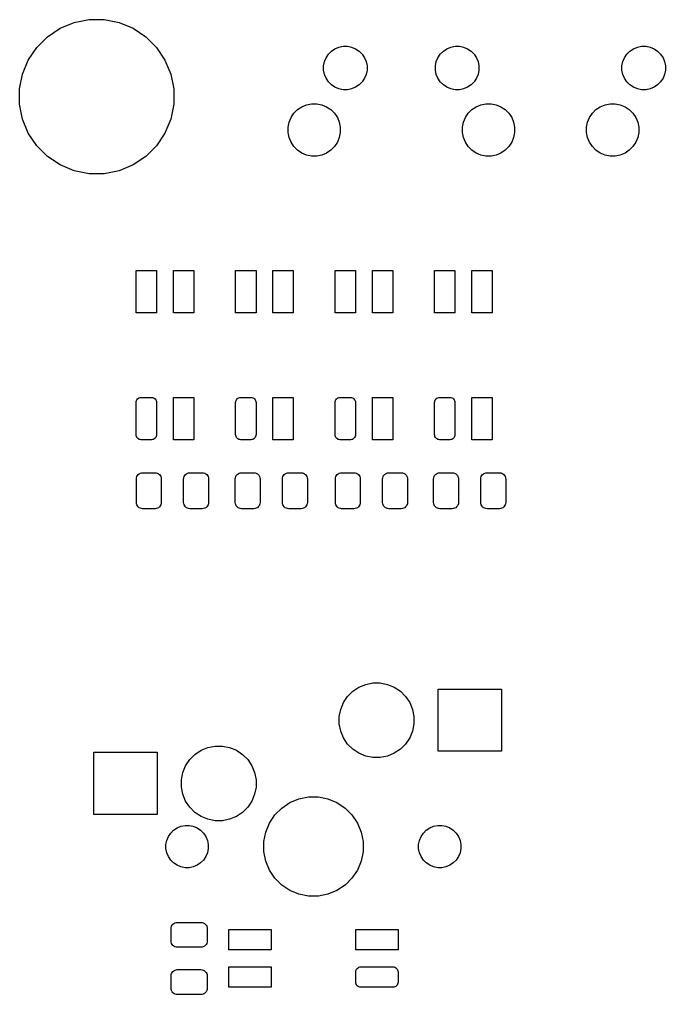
# Model space of a CAD drawing. Extents: x 2.16 to 10, y -5.17 to -1.33.
# Drawn here: x 2.161 to 3.184, y -2.878 to -1.335 of the extents above; entities that cross this region are included whole.
import ezdxf

# ---------------------------------------------------------------- set-up
doc = ezdxf.new("R2010")
doc.units = 0
doc.header["$MEASUREMENT"] = 0
doc.layers.add('BLACK', color=7, linetype='CONTINUOUS')

msp = doc.modelspace()

# ---------------------------------------------------------------- linework, layer by layer
at = {"layer": 'BLACK', "linetype": 'CONTINUOUS'}
for p, q in [((2.22565, -1.34854), (2.24786, -1.33934)), ((2.24786, -1.33934), (2.27144, -1.33465)), ((2.27144, -1.33465), (2.29549, -1.33465)), ((2.29549, -1.33465), (2.31906, -1.33934)), ((2.31906, -1.33934), (2.34128, -1.34854)), ((2.20566, -1.36189), (2.22565, -1.34854)), ((2.34128, -1.34854), (2.36127, -1.36189)), ((2.18866, -1.37889), (2.20566, -1.36189)), ((2.36127, -1.36189), (2.37826, -1.37889)), ((2.17531, -1.39888), (2.18866, -1.37889)), ((2.37826, -1.37889), (2.39162, -1.39888)), ((2.65041, -1.38946), (2.65521, -1.38466)), ((2.65521, -1.38466), (2.66085, -1.38089)), ((2.66085, -1.38089), (2.66712, -1.37829)), ((2.66712, -1.37829), (2.67377, -1.37697)), ((2.67377, -1.37697), (2.68056, -1.37697)), ((2.68056, -1.37697), (2.68721, -1.37829)), ((2.68721, -1.37829), (2.69348, -1.38089)), ((2.69348, -1.38089), (2.69913, -1.38466)), ((2.69913, -1.38466), (2.70392, -1.38946)), ((2.82757, -1.38946), (2.83237, -1.38466)), ((2.83237, -1.38466), (2.83801, -1.38089)), ((2.83801, -1.38089), (2.84428, -1.37829)), ((2.84428, -1.37829), (2.85094, -1.37697)), ((2.85094, -1.37697), (2.85772, -1.37697)), ((2.85772, -1.37697), (2.86438, -1.37829)), ((2.86438, -1.37829), (2.87065, -1.38089)), ((2.87065, -1.38089), (2.87629, -1.38466)), ((2.87629, -1.38466), (2.88109, -1.38946)), ((3.12285, -1.38946), (3.12765, -1.38466)), ((3.12765, -1.38466), (3.13329, -1.38089)), ((3.13329, -1.38089), (3.13956, -1.37829)), ((3.13956, -1.37829), (3.14621, -1.37697)), ((3.14621, -1.37697), (3.153, -1.37697)), ((3.153, -1.37697), (3.15965, -1.37829)), ((3.15965, -1.37829), (3.16592, -1.38089)), ((3.16592, -1.38089), (3.17157, -1.38466)), ((3.17157, -1.38466), (3.17636, -1.38946)), ((2.16611, -1.42109), (2.17531, -1.39888)), ((2.39162, -1.39888), (2.40082, -1.42109)), ((2.64272, -1.40802), (2.64404, -1.40137)), ((2.64404, -1.40137), (2.64664, -1.3951)), ((2.64664, -1.3951), (2.65041, -1.38946)), ((2.70392, -1.38946), (2.70769, -1.3951)), ((2.70769, -1.3951), (2.71029, -1.40137)), ((2.71029, -1.40137), (2.71161, -1.40802)), ((2.81988, -1.40802), (2.82121, -1.40137)), ((2.82121, -1.40137), (2.8238, -1.3951)), ((2.8238, -1.3951), (2.82757, -1.38946)), ((2.88109, -1.38946), (2.88486, -1.3951)), ((2.88486, -1.3951), (2.88746, -1.40137)), ((2.88746, -1.40137), (2.88878, -1.40802)), ((3.11516, -1.40802), (3.11648, -1.40137)), ((3.11648, -1.40137), (3.11908, -1.3951)), ((3.11908, -1.3951), (3.12285, -1.38946)), ((3.17636, -1.38946), (3.18013, -1.3951)), ((3.18013, -1.3951), (3.18273, -1.40137)), ((3.18273, -1.40137), (3.18406, -1.40802)), ((2.64272, -1.41481), (2.64272, -1.40802)), ((2.64404, -1.42147), (2.64272, -1.41481)), ((2.71161, -1.41481), (2.71029, -1.42147)), ((2.71161, -1.40802), (2.71161, -1.41481)), ((2.81988, -1.41481), (2.81988, -1.40802)), ((2.82121, -1.42147), (2.81988, -1.41481)), ((2.88878, -1.41481), (2.88746, -1.42147)), ((2.88878, -1.40802), (2.88878, -1.41481)), ((3.11516, -1.41481), (3.11516, -1.40802)), ((3.11648, -1.42147), (3.11516, -1.41481)), ((3.18406, -1.41481), (3.18273, -1.42147)), ((3.18406, -1.40802), (3.18406, -1.41481)), ((2.16142, -1.44467), (2.16611, -1.42109)), ((2.40082, -1.42109), (2.40551, -1.44467)), ((2.64664, -1.42773), (2.64404, -1.42147)), ((2.65041, -1.43338), (2.64664, -1.42773)), ((2.65521, -1.43818), (2.65041, -1.43338)), ((2.70392, -1.43338), (2.69913, -1.43818)), ((2.70769, -1.42773), (2.70392, -1.43338)), ((2.71029, -1.42147), (2.70769, -1.42773)), ((2.8238, -1.42773), (2.82121, -1.42147)), ((2.82757, -1.43338), (2.8238, -1.42773)), ((2.83237, -1.43818), (2.82757, -1.43338)), ((2.88109, -1.43338), (2.87629, -1.43818)), ((2.88486, -1.42773), (2.88109, -1.43338)), ((2.88746, -1.42147), (2.88486, -1.42773)), ((3.11908, -1.42773), (3.11648, -1.42147)), ((3.12285, -1.43338), (3.11908, -1.42773)), ((3.12765, -1.43818), (3.12285, -1.43338)), ((3.17636, -1.43338), (3.17157, -1.43818)), ((3.18013, -1.42773), (3.17636, -1.43338)), ((3.18273, -1.42147), (3.18013, -1.42773)), ((2.16142, -1.46871), (2.16142, -1.44467)), ((2.40551, -1.44467), (2.40551, -1.46871)), ((2.66085, -1.44195), (2.65521, -1.43818)), ((2.66712, -1.44454), (2.66085, -1.44195)), ((2.67377, -1.44587), (2.66712, -1.44454)), ((2.68056, -1.44587), (2.67377, -1.44587)), ((2.68721, -1.44454), (2.68056, -1.44587)), ((2.69348, -1.44195), (2.68721, -1.44454)), ((2.69913, -1.43818), (2.69348, -1.44195)), ((2.83801, -1.44195), (2.83237, -1.43818)), ((2.84428, -1.44454), (2.83801, -1.44195)), ((2.85094, -1.44587), (2.84428, -1.44454)), ((2.85772, -1.44587), (2.85094, -1.44587)), ((2.86438, -1.44454), (2.85772, -1.44587)), ((2.87065, -1.44195), (2.86438, -1.44454)), ((2.87629, -1.43818), (2.87065, -1.44195)), ((3.13329, -1.44195), (3.12765, -1.43818)), ((3.13956, -1.44454), (3.13329, -1.44195)), ((3.14621, -1.44587), (3.13956, -1.44454)), ((3.153, -1.44587), (3.14621, -1.44587)), ((3.15965, -1.44454), (3.153, -1.44587)), ((3.16592, -1.44195), (3.15965, -1.44454)), ((3.17157, -1.43818), (3.16592, -1.44195)), ((2.16611, -1.49229), (2.16142, -1.46871)), ((2.40551, -1.46871), (2.40082, -1.49229)), ((2.59584, -1.4831), (2.6016, -1.47734)), ((2.6016, -1.47734), (2.60837, -1.47282)), ((2.60837, -1.47282), (2.61589, -1.4697)), ((2.61589, -1.4697), (2.62388, -1.46811)), ((2.62388, -1.46811), (2.63202, -1.46811)), ((2.63202, -1.46811), (2.64001, -1.4697)), ((2.64001, -1.4697), (2.64753, -1.47282)), ((2.64753, -1.47282), (2.6543, -1.47734)), ((2.6543, -1.47734), (2.66006, -1.4831)), ((2.87183, -1.4831), (2.87759, -1.47734)), ((2.87759, -1.47734), (2.88436, -1.47282)), ((2.88436, -1.47282), (2.89188, -1.4697)), ((2.89188, -1.4697), (2.89987, -1.46811)), ((2.89987, -1.46811), (2.90801, -1.46811)), ((2.90801, -1.46811), (2.916, -1.4697)), ((2.916, -1.4697), (2.92352, -1.47282)), ((2.92352, -1.47282), (2.93029, -1.47734)), ((2.93029, -1.47734), (2.93605, -1.4831)), ((3.06828, -1.4831), (3.07404, -1.47734)), ((3.07404, -1.47734), (3.08081, -1.47282)), ((3.08081, -1.47282), (3.08834, -1.4697)), ((3.08834, -1.4697), (3.09632, -1.46811)), ((3.09632, -1.46811), (3.10447, -1.46811)), ((3.10447, -1.46811), (3.11245, -1.4697)), ((3.11245, -1.4697), (3.11997, -1.47282)), ((3.11997, -1.47282), (3.12675, -1.47734)), ((3.12675, -1.47734), (3.1325, -1.4831)), ((2.17531, -1.5145), (2.16611, -1.49229)), ((2.40082, -1.49229), (2.39162, -1.5145)), ((2.5882, -1.49739), (2.59132, -1.48987)), ((2.59132, -1.48987), (2.59584, -1.4831)), ((2.66006, -1.4831), (2.66459, -1.48987)), ((2.66459, -1.48987), (2.6677, -1.49739)), ((2.86419, -1.49739), (2.8673, -1.48987)), ((2.8673, -1.48987), (2.87183, -1.4831)), ((2.93605, -1.4831), (2.94057, -1.48987)), ((2.94057, -1.48987), (2.94369, -1.49739)), ((3.06064, -1.49739), (3.06376, -1.48987)), ((3.06376, -1.48987), (3.06828, -1.4831)), ((3.1325, -1.4831), (3.13703, -1.48987)), ((3.13703, -1.48987), (3.14014, -1.49739)), ((2.58661, -1.50538), (2.5882, -1.49739)), ((2.58661, -1.51352), (2.58661, -1.50538)), ((2.6677, -1.49739), (2.66929, -1.50538)), ((2.66929, -1.50538), (2.66929, -1.51352)), ((2.8626, -1.50538), (2.86419, -1.49739)), ((2.8626, -1.51352), (2.8626, -1.50538)), ((2.94369, -1.49739), (2.94528, -1.50538)), ((2.94528, -1.50538), (2.94528, -1.51352)), ((3.05906, -1.50538), (3.06064, -1.49739)), ((3.05906, -1.51352), (3.05906, -1.50538)), ((3.14014, -1.49739), (3.14173, -1.50538)), ((3.14173, -1.50538), (3.14173, -1.51352)), ((2.18866, -1.53449), (2.17531, -1.5145)), ((2.39162, -1.5145), (2.37826, -1.53449)), ((2.5882, -1.52151), (2.58661, -1.51352)), ((2.59132, -1.52903), (2.5882, -1.52151)), ((2.6677, -1.52151), (2.66459, -1.52903)), ((2.66929, -1.51352), (2.6677, -1.52151)), ((2.86419, -1.52151), (2.8626, -1.51352)), ((2.8673, -1.52903), (2.86419, -1.52151)), ((2.94369, -1.52151), (2.94057, -1.52903)), ((2.94528, -1.51352), (2.94369, -1.52151)), ((3.06064, -1.52151), (3.05906, -1.51352)), ((3.06376, -1.52903), (3.06064, -1.52151)), ((3.14014, -1.52151), (3.13703, -1.52903)), ((3.14173, -1.51352), (3.14014, -1.52151)), ((2.20566, -1.55149), (2.18866, -1.53449)), ((2.37826, -1.53449), (2.36127, -1.55149)), ((2.59584, -1.5358), (2.59132, -1.52903)), ((2.6016, -1.54156), (2.59584, -1.5358)), ((2.60837, -1.54608), (2.6016, -1.54156)), ((2.6543, -1.54156), (2.64753, -1.54608)), ((2.66006, -1.5358), (2.6543, -1.54156)), ((2.66459, -1.52903), (2.66006, -1.5358)), ((2.87183, -1.5358), (2.8673, -1.52903)), ((2.87759, -1.54156), (2.87183, -1.5358)), ((2.88436, -1.54608), (2.87759, -1.54156)), ((2.93029, -1.54156), (2.92352, -1.54608)), ((2.93605, -1.5358), (2.93029, -1.54156)), ((2.94057, -1.52903), (2.93605, -1.5358)), ((3.06828, -1.5358), (3.06376, -1.52903)), ((3.07404, -1.54156), (3.06828, -1.5358)), ((3.08081, -1.54608), (3.07404, -1.54156)), ((3.12675, -1.54156), (3.11997, -1.54608)), ((3.1325, -1.5358), (3.12675, -1.54156)), ((3.13703, -1.52903), (3.1325, -1.5358)), ((2.22565, -1.56485), (2.20566, -1.55149)), ((2.36127, -1.55149), (2.34128, -1.56485)), ((2.61589, -1.5492), (2.60837, -1.54608)), ((2.62388, -1.55079), (2.61589, -1.5492)), ((2.63202, -1.55079), (2.62388, -1.55079)), ((2.64001, -1.5492), (2.63202, -1.55079)), ((2.64753, -1.54608), (2.64001, -1.5492)), ((2.89188, -1.5492), (2.88436, -1.54608)), ((2.89987, -1.55079), (2.89188, -1.5492)), ((2.90801, -1.55079), (2.89987, -1.55079)), ((2.916, -1.5492), (2.90801, -1.55079)), ((2.92352, -1.54608), (2.916, -1.5492)), ((3.08834, -1.5492), (3.08081, -1.54608)), ((3.09632, -1.55079), (3.08834, -1.5492)), ((3.10447, -1.55079), (3.09632, -1.55079)), ((3.11245, -1.5492), (3.10447, -1.55079)), ((3.11997, -1.54608), (3.11245, -1.5492)), ((2.24786, -1.57405), (2.22565, -1.56485)), ((2.27144, -1.57874), (2.24786, -1.57405)), ((2.31906, -1.57405), (2.29549, -1.57874)), ((2.34128, -1.56485), (2.31906, -1.57405)), ((2.29549, -1.57874), (2.27144, -1.57874)), ((2.34606, -1.79921), (2.34606, -1.73228)), ((2.34606, -1.73228), (2.37835, -1.73228)), ((2.37835, -1.73228), (2.37835, -1.79921)), ((2.40512, -1.79921), (2.40512, -1.73228)), ((2.40512, -1.73228), (2.4374, -1.73228)), ((2.4374, -1.73228), (2.4374, -1.79921)), ((2.50354, -1.79921), (2.50354, -1.73228)), ((2.50354, -1.73228), (2.53583, -1.73228)), ((2.53583, -1.73228), (2.53583, -1.79921)), ((2.5626, -1.79921), (2.5626, -1.73228)), ((2.5626, -1.73228), (2.59488, -1.73228)), ((2.59488, -1.73228), (2.59488, -1.79921)), ((2.66102, -1.79921), (2.66102, -1.73228)), ((2.66102, -1.73228), (2.69331, -1.73228)), ((2.69331, -1.73228), (2.69331, -1.79921)), ((2.72008, -1.79921), (2.72008, -1.73228)), ((2.72008, -1.73228), (2.75236, -1.73228)), ((2.75236, -1.73228), (2.75236, -1.79921)), ((2.8185, -1.79921), (2.8185, -1.73228)), ((2.8185, -1.73228), (2.85079, -1.73228)), ((2.85079, -1.73228), (2.85079, -1.79921)), ((2.87756, -1.79921), (2.87756, -1.73228)), ((2.87756, -1.73228), (2.90984, -1.73228)), ((2.90984, -1.73228), (2.90984, -1.79921)), ((2.37835, -1.79921), (2.34606, -1.79921)), ((2.4374, -1.79921), (2.40512, -1.79921)), ((2.53583, -1.79921), (2.50354, -1.79921)), ((2.59488, -1.79921), (2.5626, -1.79921)), ((2.69331, -1.79921), (2.66102, -1.79921)), ((2.75236, -1.79921), (2.72008, -1.79921)), ((2.85079, -1.79921), (2.8185, -1.79921)), ((2.90984, -1.79921), (2.87756, -1.79921)), ((2.34606, -1.94114), (2.34622, -1.93957)), ((2.34606, -1.99193), (2.34606, -1.94114)), ((2.34622, -1.93957), (2.34668, -1.93805)), ((2.34668, -1.93805), (2.34742, -1.93666)), ((2.34742, -1.93666), (2.34843, -1.93543)), ((2.34843, -1.93543), (2.34965, -1.93443)), ((2.34965, -1.93443), (2.35105, -1.93369)), ((2.35105, -1.93369), (2.35256, -1.93323)), ((2.35256, -1.93323), (2.35413, -1.93307)), ((2.35413, -1.93307), (2.37028, -1.93307)), ((2.37028, -1.93307), (2.37185, -1.93323)), ((2.37185, -1.93323), (2.37336, -1.93369)), ((2.37336, -1.93369), (2.37476, -1.93443)), ((2.37476, -1.93443), (2.37598, -1.93543)), ((2.37598, -1.93543), (2.37699, -1.93666)), ((2.37699, -1.93666), (2.37773, -1.93805)), ((2.37773, -1.93805), (2.37819, -1.93957)), ((2.37819, -1.93957), (2.37835, -1.94114)), ((2.37835, -1.94114), (2.37835, -1.99193)), ((2.40512, -2), (2.40512, -1.93307)), ((2.40512, -1.93307), (2.4374, -1.93307)), ((2.4374, -1.93307), (2.4374, -2)), ((2.50354, -1.94114), (2.5037, -1.93957)), ((2.50354, -1.99193), (2.50354, -1.94114)), ((2.5037, -1.93957), (2.50416, -1.93805)), ((2.50416, -1.93805), (2.5049, -1.93666)), ((2.5049, -1.93666), (2.50591, -1.93543)), ((2.50591, -1.93543), (2.50713, -1.93443)), ((2.50713, -1.93443), (2.50853, -1.93369)), ((2.50853, -1.93369), (2.51004, -1.93323)), ((2.51004, -1.93323), (2.51161, -1.93307)), ((2.51161, -1.93307), (2.52776, -1.93307)), ((2.52776, -1.93307), (2.52933, -1.93323)), ((2.52933, -1.93323), (2.53084, -1.93369)), ((2.53084, -1.93369), (2.53224, -1.93443)), ((2.53224, -1.93443), (2.53346, -1.93543)), ((2.53346, -1.93543), (2.53447, -1.93666)), ((2.53447, -1.93666), (2.53521, -1.93805)), ((2.53521, -1.93805), (2.53567, -1.93957)), ((2.53567, -1.93957), (2.53583, -1.94114)), ((2.53583, -1.94114), (2.53583, -1.99193)), ((2.5626, -2), (2.5626, -1.93307)), ((2.5626, -1.93307), (2.59488, -1.93307)), ((2.59488, -1.93307), (2.59488, -2)), ((2.66102, -1.94114), (2.66118, -1.93957)), ((2.66102, -1.99193), (2.66102, -1.94114)), ((2.66118, -1.93957), (2.66164, -1.93805)), ((2.66164, -1.93805), (2.66238, -1.93666)), ((2.66238, -1.93666), (2.66339, -1.93543)), ((2.66339, -1.93543), (2.66461, -1.93443)), ((2.66461, -1.93443), (2.66601, -1.93369)), ((2.66601, -1.93369), (2.66752, -1.93323)), ((2.66752, -1.93323), (2.66909, -1.93307)), ((2.66909, -1.93307), (2.68524, -1.93307)), ((2.68524, -1.93307), (2.68681, -1.93323)), ((2.68681, -1.93323), (2.68832, -1.93369)), ((2.68832, -1.93369), (2.68972, -1.93443)), ((2.68972, -1.93443), (2.69094, -1.93543)), ((2.69094, -1.93543), (2.69195, -1.93666)), ((2.69195, -1.93666), (2.69269, -1.93805)), ((2.69269, -1.93805), (2.69315, -1.93957)), ((2.69315, -1.93957), (2.69331, -1.94114)), ((2.69331, -1.94114), (2.69331, -1.99193)), ((2.72008, -2), (2.72008, -1.93307)), ((2.72008, -1.93307), (2.75236, -1.93307)), ((2.75236, -1.93307), (2.75236, -2)), ((2.8185, -1.94114), (2.81866, -1.93957)), ((2.8185, -1.99193), (2.8185, -1.94114)), ((2.81866, -1.93957), (2.81912, -1.93805)), ((2.81912, -1.93805), (2.81986, -1.93666)), ((2.81986, -1.93666), (2.82087, -1.93543)), ((2.82087, -1.93543), (2.82209, -1.93443)), ((2.82209, -1.93443), (2.82349, -1.93369)), ((2.82349, -1.93369), (2.825, -1.93323)), ((2.825, -1.93323), (2.82657, -1.93307)), ((2.82657, -1.93307), (2.84272, -1.93307)), ((2.84272, -1.93307), (2.84429, -1.93323)), ((2.84429, -1.93323), (2.84581, -1.93369)), ((2.84581, -1.93369), (2.8472, -1.93443)), ((2.8472, -1.93443), (2.84842, -1.93543)), ((2.84842, -1.93543), (2.84943, -1.93666)), ((2.84943, -1.93666), (2.85017, -1.93805)), ((2.85017, -1.93805), (2.85063, -1.93957)), ((2.85063, -1.93957), (2.85079, -1.94114)), ((2.85079, -1.94114), (2.85079, -1.99193)), ((2.87756, -2), (2.87756, -1.93307)), ((2.87756, -1.93307), (2.90984, -1.93307)), ((2.90984, -1.93307), (2.90984, -2)), ((2.34622, -1.9935), (2.34606, -1.99193)), ((2.34668, -1.99502), (2.34622, -1.9935)), ((2.34742, -1.99641), (2.34668, -1.99502)), ((2.34843, -1.99764), (2.34742, -1.99641)), ((2.34965, -1.99864), (2.34843, -1.99764)), ((2.35105, -1.99939), (2.34965, -1.99864)), ((2.35256, -1.99984), (2.35105, -1.99939)), ((2.35413, -2), (2.35256, -1.99984)), ((2.37028, -2), (2.35413, -2)), ((2.37185, -1.99984), (2.37028, -2)), ((2.37336, -1.99939), (2.37185, -1.99984)), ((2.37476, -1.99864), (2.37336, -1.99939)), ((2.37598, -1.99764), (2.37476, -1.99864)), ((2.37699, -1.99641), (2.37598, -1.99764)), ((2.37773, -1.99502), (2.37699, -1.99641)), ((2.37819, -1.9935), (2.37773, -1.99502)), ((2.37835, -1.99193), (2.37819, -1.9935)), ((2.4374, -2), (2.40512, -2)), ((2.5037, -1.9935), (2.50354, -1.99193)), ((2.50416, -1.99502), (2.5037, -1.9935)), ((2.5049, -1.99641), (2.50416, -1.99502)), ((2.50591, -1.99764), (2.5049, -1.99641)), ((2.50713, -1.99864), (2.50591, -1.99764)), ((2.50853, -1.99939), (2.50713, -1.99864)), ((2.51004, -1.99984), (2.50853, -1.99939)), ((2.51161, -2), (2.51004, -1.99984)), ((2.52776, -2), (2.51161, -2)), ((2.52933, -1.99984), (2.52776, -2)), ((2.53084, -1.99939), (2.52933, -1.99984)), ((2.53224, -1.99864), (2.53084, -1.99939)), ((2.53346, -1.99764), (2.53224, -1.99864)), ((2.53447, -1.99641), (2.53346, -1.99764)), ((2.53521, -1.99502), (2.53447, -1.99641)), ((2.53567, -1.9935), (2.53521, -1.99502)), ((2.53583, -1.99193), (2.53567, -1.9935)), ((2.59488, -2), (2.5626, -2)), ((2.66118, -1.9935), (2.66102, -1.99193)), ((2.66164, -1.99502), (2.66118, -1.9935)), ((2.66238, -1.99641), (2.66164, -1.99502)), ((2.66339, -1.99764), (2.66238, -1.99641)), ((2.66461, -1.99864), (2.66339, -1.99764)), ((2.66601, -1.99939), (2.66461, -1.99864)), ((2.66752, -1.99984), (2.66601, -1.99939)), ((2.66909, -2), (2.66752, -1.99984)), ((2.68524, -2), (2.66909, -2)), ((2.68681, -1.99984), (2.68524, -2)), ((2.68832, -1.99939), (2.68681, -1.99984)), ((2.68972, -1.99864), (2.68832, -1.99939)), ((2.69094, -1.99764), (2.68972, -1.99864)), ((2.69195, -1.99641), (2.69094, -1.99764)), ((2.69269, -1.99502), (2.69195, -1.99641)), ((2.69315, -1.9935), (2.69269, -1.99502)), ((2.69331, -1.99193), (2.69315, -1.9935)), ((2.75236, -2), (2.72008, -2)), ((2.81866, -1.9935), (2.8185, -1.99193)), ((2.81912, -1.99502), (2.81866, -1.9935)), ((2.81986, -1.99641), (2.81912, -1.99502)), ((2.82087, -1.99764), (2.81986, -1.99641)), ((2.82209, -1.99864), (2.82087, -1.99764)), ((2.82349, -1.99939), (2.82209, -1.99864)), ((2.825, -1.99984), (2.82349, -1.99939)), ((2.82657, -2), (2.825, -1.99984)), ((2.84272, -2), (2.82657, -2)), ((2.84429, -1.99984), (2.84272, -2)), ((2.84581, -1.99939), (2.84429, -1.99984)), ((2.8472, -1.99864), (2.84581, -1.99939)), ((2.84842, -1.99764), (2.8472, -1.99864)), ((2.84943, -1.99641), (2.84842, -1.99764)), ((2.85017, -1.99502), (2.84943, -1.99641)), ((2.85063, -1.9935), (2.85017, -1.99502)), ((2.85079, -1.99193), (2.85063, -1.9935)), ((2.90984, -2), (2.87756, -2)), ((2.35083, -2.05382), (2.35253, -2.05291)), ((2.35253, -2.05291), (2.35438, -2.05235)), ((2.35438, -2.05235), (2.3563, -2.05217)), ((2.3563, -2.05217), (2.37598, -2.05217)), ((2.37598, -2.05217), (2.3779, -2.05235)), ((2.3779, -2.05235), (2.37975, -2.05291)), ((2.37975, -2.05291), (2.38145, -2.05382)), ((2.42563, -2.05382), (2.42734, -2.05291)), ((2.42734, -2.05291), (2.42918, -2.05235)), ((2.42918, -2.05235), (2.4311, -2.05217)), ((2.4311, -2.05217), (2.45079, -2.05217)), ((2.45079, -2.05217), (2.45271, -2.05235)), ((2.45271, -2.05235), (2.45455, -2.05291)), ((2.45455, -2.05291), (2.45626, -2.05382)), ((2.50733, -2.05382), (2.50903, -2.05291)), ((2.50903, -2.05291), (2.51088, -2.05235)), ((2.51088, -2.05235), (2.5128, -2.05217)), ((2.5128, -2.05217), (2.53248, -2.05217)), ((2.53248, -2.05217), (2.5344, -2.05235)), ((2.5344, -2.05235), (2.53625, -2.05291)), ((2.53625, -2.05291), (2.53795, -2.05382)), ((2.58213, -2.05382), (2.58383, -2.05291)), ((2.58383, -2.05291), (2.58568, -2.05235)), ((2.58568, -2.05235), (2.5876, -2.05217)), ((2.5876, -2.05217), (2.60728, -2.05217)), ((2.60728, -2.05217), (2.6092, -2.05235)), ((2.6092, -2.05235), (2.61105, -2.05291)), ((2.61105, -2.05291), (2.61275, -2.05382)), ((2.66579, -2.05382), (2.66749, -2.05291)), ((2.66749, -2.05291), (2.66934, -2.05235)), ((2.66934, -2.05235), (2.67126, -2.05217)), ((2.67126, -2.05217), (2.69094, -2.05217)), ((2.69094, -2.05217), (2.69287, -2.05235)), ((2.69287, -2.05235), (2.69471, -2.05291)), ((2.69471, -2.05291), (2.69641, -2.05382)), ((2.74059, -2.05382), (2.7423, -2.05291)), ((2.7423, -2.05291), (2.74414, -2.05235)), ((2.74414, -2.05235), (2.74606, -2.05217)), ((2.74606, -2.05217), (2.76575, -2.05217)), ((2.76575, -2.05217), (2.76767, -2.05235)), ((2.76767, -2.05235), (2.76951, -2.05291)), ((2.76951, -2.05291), (2.77122, -2.05382)), ((2.8213, -2.05382), (2.82301, -2.05291)), ((2.82301, -2.05291), (2.82485, -2.05235)), ((2.82485, -2.05235), (2.82677, -2.05217)), ((2.82677, -2.05217), (2.84646, -2.05217)), ((2.84646, -2.05217), (2.84838, -2.05235)), ((2.84838, -2.05235), (2.85022, -2.05291)), ((2.85022, -2.05291), (2.85192, -2.05382)), ((2.89611, -2.05382), (2.89781, -2.05291)), ((2.89781, -2.05291), (2.89965, -2.05235)), ((2.89965, -2.05235), (2.90157, -2.05217)), ((2.90157, -2.05217), (2.92126, -2.05217)), ((2.92126, -2.05217), (2.92318, -2.05235)), ((2.92318, -2.05235), (2.92503, -2.05291)), ((2.92503, -2.05291), (2.92673, -2.05382)), ((2.34646, -2.06201), (2.34665, -2.06009)), ((2.34646, -2.09941), (2.34646, -2.06201)), ((2.34665, -2.06009), (2.34721, -2.05824)), ((2.34721, -2.05824), (2.34812, -2.05654)), ((2.34812, -2.05654), (2.34934, -2.05505)), ((2.34934, -2.05505), (2.35083, -2.05382)), ((2.38145, -2.05382), (2.38294, -2.05505)), ((2.38294, -2.05505), (2.38417, -2.05654)), ((2.38417, -2.05654), (2.38508, -2.05824)), ((2.38508, -2.05824), (2.38564, -2.06009)), ((2.38564, -2.06009), (2.38583, -2.06201)), ((2.38583, -2.06201), (2.38583, -2.09941)), ((2.42126, -2.06201), (2.42145, -2.06009)), ((2.42126, -2.09941), (2.42126, -2.06201)), ((2.42145, -2.06009), (2.42201, -2.05824)), ((2.42201, -2.05824), (2.42292, -2.05654)), ((2.42292, -2.05654), (2.42414, -2.05505)), ((2.42414, -2.05505), (2.42563, -2.05382)), ((2.45626, -2.05382), (2.45775, -2.05505)), ((2.45775, -2.05505), (2.45897, -2.05654)), ((2.45897, -2.05654), (2.45988, -2.05824)), ((2.45988, -2.05824), (2.46044, -2.06009)), ((2.46044, -2.06009), (2.46063, -2.06201)), ((2.46063, -2.06201), (2.46063, -2.09941)), ((2.50295, -2.06201), (2.50314, -2.06009)), ((2.50295, -2.09941), (2.50295, -2.06201)), ((2.50314, -2.06009), (2.5037, -2.05824)), ((2.5037, -2.05824), (2.50461, -2.05654)), ((2.50461, -2.05654), (2.50584, -2.05505)), ((2.50584, -2.05505), (2.50733, -2.05382)), ((2.53795, -2.05382), (2.53944, -2.05505)), ((2.53944, -2.05505), (2.54066, -2.05654)), ((2.54066, -2.05654), (2.54157, -2.05824)), ((2.54157, -2.05824), (2.54213, -2.06009)), ((2.54213, -2.06009), (2.54232, -2.06201)), ((2.54232, -2.06201), (2.54232, -2.09941)), ((2.57776, -2.06201), (2.57795, -2.06009)), ((2.57776, -2.09941), (2.57776, -2.06201)), ((2.57795, -2.06009), (2.57851, -2.05824)), ((2.57851, -2.05824), (2.57941, -2.05654)), ((2.57941, -2.05654), (2.58064, -2.05505)), ((2.58064, -2.05505), (2.58213, -2.05382)), ((2.61275, -2.05382), (2.61424, -2.05505)), ((2.61424, -2.05505), (2.61547, -2.05654)), ((2.61547, -2.05654), (2.61638, -2.05824)), ((2.61638, -2.05824), (2.61694, -2.06009)), ((2.61694, -2.06009), (2.61713, -2.06201)), ((2.61713, -2.06201), (2.61713, -2.09941)), ((2.66142, -2.06201), (2.66161, -2.06009)), ((2.66142, -2.09941), (2.66142, -2.06201)), ((2.66161, -2.06009), (2.66217, -2.05824)), ((2.66217, -2.05824), (2.66308, -2.05654)), ((2.66308, -2.05654), (2.6643, -2.05505)), ((2.6643, -2.05505), (2.66579, -2.05382)), ((2.69641, -2.05382), (2.6979, -2.05505)), ((2.6979, -2.05505), (2.69913, -2.05654)), ((2.69913, -2.05654), (2.70004, -2.05824)), ((2.70004, -2.05824), (2.7006, -2.06009)), ((2.7006, -2.06009), (2.70079, -2.06201)), ((2.70079, -2.06201), (2.70079, -2.09941)), ((2.73622, -2.06201), (2.73641, -2.06009)), ((2.73622, -2.09941), (2.73622, -2.06201)), ((2.73641, -2.06009), (2.73697, -2.05824)), ((2.73697, -2.05824), (2.73788, -2.05654)), ((2.73788, -2.05654), (2.7391, -2.05505)), ((2.7391, -2.05505), (2.74059, -2.05382)), ((2.77122, -2.05382), (2.77271, -2.05505)), ((2.77271, -2.05505), (2.77393, -2.05654)), ((2.77393, -2.05654), (2.77484, -2.05824)), ((2.77484, -2.05824), (2.7754, -2.06009)), ((2.7754, -2.06009), (2.77559, -2.06201)), ((2.77559, -2.06201), (2.77559, -2.09941)), ((2.81693, -2.06201), (2.81712, -2.06009)), ((2.81693, -2.09941), (2.81693, -2.06201)), ((2.81712, -2.06009), (2.81768, -2.05824)), ((2.81768, -2.05824), (2.81859, -2.05654)), ((2.81859, -2.05654), (2.81981, -2.05505)), ((2.81981, -2.05505), (2.8213, -2.05382)), ((2.85192, -2.05382), (2.85342, -2.05505)), ((2.85342, -2.05505), (2.85464, -2.05654)), ((2.85464, -2.05654), (2.85555, -2.05824)), ((2.85555, -2.05824), (2.85611, -2.06009)), ((2.85611, -2.06009), (2.8563, -2.06201)), ((2.8563, -2.06201), (2.8563, -2.09941)), ((2.89173, -2.06201), (2.89192, -2.06009)), ((2.89173, -2.09941), (2.89173, -2.06201)), ((2.89192, -2.06009), (2.89248, -2.05824)), ((2.89248, -2.05824), (2.89339, -2.05654)), ((2.89339, -2.05654), (2.89462, -2.05505)), ((2.89462, -2.05505), (2.89611, -2.05382)), ((2.92673, -2.05382), (2.92822, -2.05505)), ((2.92822, -2.05505), (2.92944, -2.05654)), ((2.92944, -2.05654), (2.93035, -2.05824)), ((2.93035, -2.05824), (2.93091, -2.06009)), ((2.93091, -2.06009), (2.9311, -2.06201)), ((2.9311, -2.06201), (2.9311, -2.09941)), ((2.34665, -2.10133), (2.34646, -2.09941)), ((2.38583, -2.09941), (2.38564, -2.10133)), ((2.42145, -2.10133), (2.42126, -2.09941)), ((2.46063, -2.09941), (2.46044, -2.10133)), ((2.50314, -2.10133), (2.50295, -2.09941)), ((2.54232, -2.09941), (2.54213, -2.10133)), ((2.57795, -2.10133), (2.57776, -2.09941)), ((2.61713, -2.09941), (2.61694, -2.10133)), ((2.66161, -2.10133), (2.66142, -2.09941)), ((2.70079, -2.09941), (2.7006, -2.10133)), ((2.73641, -2.10133), (2.73622, -2.09941)), ((2.77559, -2.09941), (2.7754, -2.10133)), ((2.81712, -2.10133), (2.81693, -2.09941)), ((2.8563, -2.09941), (2.85611, -2.10133)), ((2.89192, -2.10133), (2.89173, -2.09941)), ((2.9311, -2.09941), (2.93091, -2.10133)), ((2.34721, -2.10318), (2.34665, -2.10133)), ((2.34812, -2.10488), (2.34721, -2.10318)), ((2.34934, -2.10637), (2.34812, -2.10488)), ((2.35083, -2.10759), (2.34934, -2.10637)), ((2.35253, -2.1085), (2.35083, -2.10759)), ((2.35438, -2.10906), (2.35253, -2.1085)), ((2.3563, -2.10925), (2.35438, -2.10906)), ((2.37598, -2.10925), (2.3563, -2.10925)), ((2.3779, -2.10906), (2.37598, -2.10925)), ((2.37975, -2.1085), (2.3779, -2.10906)), ((2.38145, -2.10759), (2.37975, -2.1085)), ((2.38294, -2.10637), (2.38145, -2.10759)), ((2.38417, -2.10488), (2.38294, -2.10637)), ((2.38508, -2.10318), (2.38417, -2.10488)), ((2.38564, -2.10133), (2.38508, -2.10318)), ((2.42201, -2.10318), (2.42145, -2.10133)), ((2.42292, -2.10488), (2.42201, -2.10318)), ((2.42414, -2.10637), (2.42292, -2.10488)), ((2.42563, -2.10759), (2.42414, -2.10637)), ((2.42734, -2.1085), (2.42563, -2.10759)), ((2.42918, -2.10906), (2.42734, -2.1085)), ((2.4311, -2.10925), (2.42918, -2.10906)), ((2.45079, -2.10925), (2.4311, -2.10925)), ((2.45271, -2.10906), (2.45079, -2.10925)), ((2.45455, -2.1085), (2.45271, -2.10906)), ((2.45626, -2.10759), (2.45455, -2.1085)), ((2.45775, -2.10637), (2.45626, -2.10759)), ((2.45897, -2.10488), (2.45775, -2.10637)), ((2.45988, -2.10318), (2.45897, -2.10488)), ((2.46044, -2.10133), (2.45988, -2.10318)), ((2.5037, -2.10318), (2.50314, -2.10133)), ((2.50461, -2.10488), (2.5037, -2.10318)), ((2.50584, -2.10637), (2.50461, -2.10488)), ((2.50733, -2.10759), (2.50584, -2.10637)), ((2.50903, -2.1085), (2.50733, -2.10759)), ((2.51088, -2.10906), (2.50903, -2.1085)), ((2.5128, -2.10925), (2.51088, -2.10906)), ((2.53248, -2.10925), (2.5128, -2.10925)), ((2.5344, -2.10906), (2.53248, -2.10925)), ((2.53625, -2.1085), (2.5344, -2.10906)), ((2.53795, -2.10759), (2.53625, -2.1085)), ((2.53944, -2.10637), (2.53795, -2.10759)), ((2.54066, -2.10488), (2.53944, -2.10637)), ((2.54157, -2.10318), (2.54066, -2.10488)), ((2.54213, -2.10133), (2.54157, -2.10318)), ((2.57851, -2.10318), (2.57795, -2.10133)), ((2.57941, -2.10488), (2.57851, -2.10318)), ((2.58064, -2.10637), (2.57941, -2.10488)), ((2.58213, -2.10759), (2.58064, -2.10637)), ((2.58383, -2.1085), (2.58213, -2.10759)), ((2.58568, -2.10906), (2.58383, -2.1085)), ((2.5876, -2.10925), (2.58568, -2.10906)), ((2.60728, -2.10925), (2.5876, -2.10925)), ((2.6092, -2.10906), (2.60728, -2.10925)), ((2.61105, -2.1085), (2.6092, -2.10906)), ((2.61275, -2.10759), (2.61105, -2.1085)), ((2.61424, -2.10637), (2.61275, -2.10759)), ((2.61547, -2.10488), (2.61424, -2.10637)), ((2.61638, -2.10318), (2.61547, -2.10488)), ((2.61694, -2.10133), (2.61638, -2.10318)), ((2.66217, -2.10318), (2.66161, -2.10133)), ((2.66308, -2.10488), (2.66217, -2.10318)), ((2.6643, -2.10637), (2.66308, -2.10488)), ((2.66579, -2.10759), (2.6643, -2.10637)), ((2.66749, -2.1085), (2.66579, -2.10759)), ((2.66934, -2.10906), (2.66749, -2.1085)), ((2.67126, -2.10925), (2.66934, -2.10906)), ((2.69094, -2.10925), (2.67126, -2.10925)), ((2.69287, -2.10906), (2.69094, -2.10925)), ((2.69471, -2.1085), (2.69287, -2.10906)), ((2.69641, -2.10759), (2.69471, -2.1085)), ((2.6979, -2.10637), (2.69641, -2.10759)), ((2.69913, -2.10488), (2.6979, -2.10637)), ((2.70004, -2.10318), (2.69913, -2.10488)), ((2.7006, -2.10133), (2.70004, -2.10318)), ((2.73697, -2.10318), (2.73641, -2.10133)), ((2.73788, -2.10488), (2.73697, -2.10318)), ((2.7391, -2.10637), (2.73788, -2.10488)), ((2.74059, -2.10759), (2.7391, -2.10637)), ((2.7423, -2.1085), (2.74059, -2.10759)), ((2.74414, -2.10906), (2.7423, -2.1085)), ((2.74606, -2.10925), (2.74414, -2.10906)), ((2.76575, -2.10925), (2.74606, -2.10925)), ((2.76767, -2.10906), (2.76575, -2.10925)), ((2.76951, -2.1085), (2.76767, -2.10906)), ((2.77122, -2.10759), (2.76951, -2.1085)), ((2.77271, -2.10637), (2.77122, -2.10759)), ((2.77393, -2.10488), (2.77271, -2.10637)), ((2.77484, -2.10318), (2.77393, -2.10488)), ((2.7754, -2.10133), (2.77484, -2.10318)), ((2.81768, -2.10318), (2.81712, -2.10133)), ((2.81859, -2.10488), (2.81768, -2.10318)), ((2.81981, -2.10637), (2.81859, -2.10488)), ((2.8213, -2.10759), (2.81981, -2.10637)), ((2.82301, -2.1085), (2.8213, -2.10759)), ((2.82485, -2.10906), (2.82301, -2.1085)), ((2.82677, -2.10925), (2.82485, -2.10906)), ((2.84646, -2.10925), (2.82677, -2.10925)), ((2.84838, -2.10906), (2.84646, -2.10925)), ((2.85022, -2.1085), (2.84838, -2.10906)), ((2.85192, -2.10759), (2.85022, -2.1085)), ((2.85342, -2.10637), (2.85192, -2.10759)), ((2.85464, -2.10488), (2.85342, -2.10637)), ((2.85555, -2.10318), (2.85464, -2.10488)), ((2.85611, -2.10133), (2.85555, -2.10318)), ((2.89248, -2.10318), (2.89192, -2.10133)), ((2.89339, -2.10488), (2.89248, -2.10318)), ((2.89462, -2.10637), (2.89339, -2.10488)), ((2.89611, -2.10759), (2.89462, -2.10637)), ((2.89781, -2.1085), (2.89611, -2.10759)), ((2.89965, -2.10906), (2.89781, -2.1085)), ((2.90157, -2.10925), (2.89965, -2.10906)), ((2.92126, -2.10925), (2.90157, -2.10925)), ((2.92318, -2.10906), (2.92126, -2.10925)), ((2.92503, -2.1085), (2.92318, -2.10906)), ((2.92673, -2.10759), (2.92503, -2.1085)), ((2.92822, -2.10637), (2.92673, -2.10759)), ((2.92944, -2.10488), (2.92822, -2.10637)), ((2.93035, -2.10318), (2.92944, -2.10488)), ((2.93091, -2.10133), (2.93035, -2.10318)), ((2.68913, -2.39822), (2.6988, -2.39176)), ((2.6988, -2.39176), (2.70955, -2.38731)), ((2.70955, -2.38731), (2.72096, -2.38504)), ((2.72096, -2.38504), (2.73259, -2.38504)), ((2.73259, -2.38504), (2.744, -2.38731)), ((2.744, -2.38731), (2.75474, -2.39176)), ((2.75474, -2.39176), (2.76442, -2.39822)), ((2.67444, -2.41612), (2.6809, -2.40645)), ((2.6809, -2.40645), (2.68913, -2.39822)), ((2.76442, -2.39822), (2.77264, -2.40645)), ((2.77264, -2.40645), (2.77911, -2.41612)), ((2.82421, -2.49331), (2.82421, -2.39488)), ((2.82421, -2.39488), (2.92461, -2.39488)), ((2.92461, -2.39488), (2.92461, -2.49331)), ((2.66999, -2.42687), (2.67444, -2.41612)), ((2.77911, -2.41612), (2.78356, -2.42687)), ((2.66772, -2.43828), (2.66999, -2.42687)), ((2.66772, -2.44991), (2.66772, -2.43828)), ((2.78356, -2.42687), (2.78583, -2.43828)), ((2.78583, -2.43828), (2.78583, -2.44991)), ((2.66999, -2.46132), (2.66772, -2.44991)), ((2.78583, -2.44991), (2.78356, -2.46132)), ((2.67444, -2.47207), (2.66999, -2.46132)), ((2.78356, -2.46132), (2.77911, -2.47207)), ((2.45955, -2.48731), (2.47096, -2.48504)), ((2.47096, -2.48504), (2.48259, -2.48504)), ((2.48259, -2.48504), (2.494, -2.48731)), ((2.6809, -2.48174), (2.67444, -2.47207)), ((2.68913, -2.48997), (2.6809, -2.48174)), ((2.77264, -2.48174), (2.76442, -2.48997)), ((2.77911, -2.47207), (2.77264, -2.48174)), ((2.27894, -2.59331), (2.27894, -2.49488)), ((2.27894, -2.49488), (2.37933, -2.49488)), ((2.37933, -2.49488), (2.37933, -2.59331)), ((2.4309, -2.50645), (2.43913, -2.49822)), ((2.43913, -2.49822), (2.4488, -2.49176)), ((2.4488, -2.49176), (2.45955, -2.48731)), ((2.494, -2.48731), (2.50474, -2.49176)), ((2.50474, -2.49176), (2.51442, -2.49822)), ((2.51442, -2.49822), (2.52264, -2.50645)), ((2.6988, -2.49643), (2.68913, -2.48997)), ((2.70955, -2.50088), (2.6988, -2.49643)), ((2.75474, -2.49643), (2.744, -2.50088)), ((2.76442, -2.48997), (2.75474, -2.49643)), ((2.92461, -2.49331), (2.82421, -2.49331)), ((2.41999, -2.52687), (2.42444, -2.51612)), ((2.42444, -2.51612), (2.4309, -2.50645)), ((2.52264, -2.50645), (2.52911, -2.51612)), ((2.52911, -2.51612), (2.53356, -2.52687)), ((2.72096, -2.50315), (2.70955, -2.50088)), ((2.73259, -2.50315), (2.72096, -2.50315)), ((2.744, -2.50088), (2.73259, -2.50315)), ((2.41772, -2.53828), (2.41999, -2.52687)), ((2.53356, -2.52687), (2.53583, -2.53828)), ((2.41772, -2.54991), (2.41772, -2.53828)), ((2.53583, -2.53828), (2.53583, -2.54991)), ((2.41999, -2.56132), (2.41772, -2.54991)), ((2.42444, -2.57207), (2.41999, -2.56132)), ((2.53356, -2.56132), (2.52911, -2.57207)), ((2.53583, -2.54991), (2.53356, -2.56132)), ((2.4309, -2.58174), (2.42444, -2.57207)), ((2.52911, -2.57207), (2.52264, -2.58174)), ((2.57673, -2.58312), (2.58959, -2.57453)), ((2.58959, -2.57453), (2.60387, -2.56861)), ((2.60387, -2.56861), (2.61904, -2.56559)), ((2.61904, -2.56559), (2.6345, -2.56559)), ((2.6345, -2.56559), (2.64967, -2.56861)), ((2.64967, -2.56861), (2.66396, -2.57453)), ((2.66396, -2.57453), (2.67681, -2.58312)), ((2.37933, -2.59331), (2.27894, -2.59331)), ((2.43913, -2.58997), (2.4309, -2.58174)), ((2.4488, -2.59643), (2.43913, -2.58997)), ((2.51442, -2.58997), (2.50474, -2.59643)), ((2.52264, -2.58174), (2.51442, -2.58997)), ((2.5658, -2.59405), (2.57673, -2.58312)), ((2.67681, -2.58312), (2.68775, -2.59405)), ((2.45955, -2.60088), (2.4488, -2.59643)), ((2.47096, -2.60315), (2.45955, -2.60088)), ((2.48259, -2.60315), (2.47096, -2.60315)), ((2.494, -2.60088), (2.48259, -2.60315)), ((2.50474, -2.59643), (2.494, -2.60088)), ((2.55129, -2.6212), (2.55721, -2.60691)), ((2.55721, -2.60691), (2.5658, -2.59405)), ((2.68775, -2.59405), (2.69634, -2.60691)), ((2.69634, -2.60691), (2.70225, -2.6212)), ((2.39708, -2.62823), (2.40075, -2.62274)), ((2.40075, -2.62274), (2.40542, -2.61807)), ((2.40542, -2.61807), (2.4109, -2.61441)), ((2.4109, -2.61441), (2.417, -2.61188)), ((2.417, -2.61188), (2.42347, -2.61059)), ((2.42347, -2.61059), (2.43007, -2.61059)), ((2.43007, -2.61059), (2.43654, -2.61188)), ((2.43654, -2.61188), (2.44264, -2.61441)), ((2.44264, -2.61441), (2.44813, -2.61807)), ((2.44813, -2.61807), (2.45279, -2.62274)), ((2.45279, -2.62274), (2.45646, -2.62823)), ((2.54827, -2.63636), (2.55129, -2.6212)), ((2.70225, -2.6212), (2.70527, -2.63636)), ((2.79708, -2.62823), (2.80075, -2.62274)), ((2.80075, -2.62274), (2.80542, -2.61807)), ((2.80542, -2.61807), (2.8109, -2.61441)), ((2.8109, -2.61441), (2.817, -2.61188)), ((2.817, -2.61188), (2.82347, -2.61059)), ((2.82347, -2.61059), (2.83007, -2.61059)), ((2.83007, -2.61059), (2.83654, -2.61188)), ((2.83654, -2.61188), (2.84264, -2.61441)), ((2.84264, -2.61441), (2.84813, -2.61807)), ((2.84813, -2.61807), (2.85279, -2.62274)), ((2.85279, -2.62274), (2.85646, -2.62823)), ((2.39327, -2.6408), (2.39456, -2.63432)), ((2.39456, -2.63432), (2.39708, -2.62823)), ((2.45646, -2.62823), (2.45898, -2.63432)), ((2.45898, -2.63432), (2.46027, -2.6408)), ((2.54827, -2.65183), (2.54827, -2.63636)), ((2.70527, -2.63636), (2.70527, -2.65183)), ((2.79327, -2.6408), (2.79456, -2.63432)), ((2.79456, -2.63432), (2.79708, -2.62823)), ((2.85646, -2.62823), (2.85898, -2.63432)), ((2.85898, -2.63432), (2.86027, -2.6408)), ((2.39327, -2.64739), (2.39327, -2.6408)), ((2.39456, -2.65387), (2.39327, -2.64739)), ((2.39708, -2.65996), (2.39456, -2.65387)), ((2.45898, -2.65387), (2.45646, -2.65996)), ((2.46027, -2.64739), (2.45898, -2.65387)), ((2.46027, -2.6408), (2.46027, -2.64739)), ((2.55129, -2.66699), (2.54827, -2.65183)), ((2.70527, -2.65183), (2.70225, -2.66699)), ((2.79327, -2.64739), (2.79327, -2.6408)), ((2.79456, -2.65387), (2.79327, -2.64739)), ((2.79708, -2.65996), (2.79456, -2.65387)), ((2.85898, -2.65387), (2.85646, -2.65996)), ((2.86027, -2.64739), (2.85898, -2.65387)), ((2.86027, -2.6408), (2.86027, -2.64739)), ((2.40075, -2.66545), (2.39708, -2.65996)), ((2.40542, -2.67012), (2.40075, -2.66545)), ((2.4109, -2.67378), (2.40542, -2.67012)), ((2.44813, -2.67012), (2.44264, -2.67378)), ((2.45279, -2.66545), (2.44813, -2.67012)), ((2.45646, -2.65996), (2.45279, -2.66545)), ((2.55721, -2.68128), (2.55129, -2.66699)), ((2.70225, -2.66699), (2.69634, -2.68128)), ((2.80075, -2.66545), (2.79708, -2.65996)), ((2.80542, -2.67012), (2.80075, -2.66545)), ((2.8109, -2.67378), (2.80542, -2.67012)), ((2.84813, -2.67012), (2.84264, -2.67378)), ((2.85279, -2.66545), (2.84813, -2.67012)), ((2.85646, -2.65996), (2.85279, -2.66545)), ((2.417, -2.67631), (2.4109, -2.67378)), ((2.42347, -2.67759), (2.417, -2.67631)), ((2.43007, -2.67759), (2.42347, -2.67759)), ((2.43654, -2.67631), (2.43007, -2.67759)), ((2.44264, -2.67378), (2.43654, -2.67631)), ((2.5658, -2.69414), (2.55721, -2.68128)), ((2.69634, -2.68128), (2.68775, -2.69414)), ((2.817, -2.67631), (2.8109, -2.67378)), ((2.82347, -2.67759), (2.817, -2.67631)), ((2.83007, -2.67759), (2.82347, -2.67759)), ((2.83654, -2.67631), (2.83007, -2.67759)), ((2.84264, -2.67378), (2.83654, -2.67631)), ((2.57673, -2.70507), (2.5658, -2.69414)), ((2.68775, -2.69414), (2.67681, -2.70507)), ((2.58959, -2.71366), (2.57673, -2.70507)), ((2.60387, -2.71958), (2.58959, -2.71366)), ((2.66396, -2.71366), (2.64967, -2.71958)), ((2.67681, -2.70507), (2.66396, -2.71366)), ((2.61904, -2.72259), (2.60387, -2.71958)), ((2.6345, -2.72259), (2.61904, -2.72259)), ((2.64967, -2.71958), (2.6345, -2.72259)), ((2.40138, -2.77402), (2.40157, -2.7721)), ((2.40138, -2.7937), (2.40138, -2.77402)), ((2.40157, -2.7721), (2.40213, -2.77025)), ((2.40213, -2.77025), (2.40304, -2.76855)), ((2.40304, -2.76855), (2.40426, -2.76706)), ((2.40426, -2.76706), (2.40575, -2.76583)), ((2.40575, -2.76583), (2.40745, -2.76492)), ((2.40745, -2.76492), (2.4093, -2.76436)), ((2.4093, -2.76436), (2.41122, -2.76417)), ((2.41122, -2.76417), (2.44862, -2.76417)), ((2.44862, -2.76417), (2.45054, -2.76436)), ((2.45054, -2.76436), (2.45239, -2.76492)), ((2.45239, -2.76492), (2.45409, -2.76583)), ((2.45409, -2.76583), (2.45558, -2.76706)), ((2.45558, -2.76706), (2.45681, -2.76855)), ((2.45681, -2.76855), (2.45772, -2.77025)), ((2.45772, -2.77025), (2.45828, -2.7721)), ((2.45828, -2.7721), (2.45846, -2.77402)), ((2.45846, -2.77402), (2.45846, -2.7937)), ((2.49291, -2.80787), (2.49291, -2.77559)), ((2.49291, -2.77559), (2.55984, -2.77559)), ((2.55984, -2.77559), (2.55984, -2.80787)), ((2.6937, -2.80787), (2.6937, -2.77559)), ((2.6937, -2.77559), (2.76063, -2.77559)), ((2.76063, -2.77559), (2.76063, -2.80787)), ((2.40157, -2.79562), (2.40138, -2.7937)), ((2.45846, -2.7937), (2.45828, -2.79562)), ((2.40213, -2.79747), (2.40157, -2.79562)), ((2.40304, -2.79917), (2.40213, -2.79747)), ((2.40426, -2.80066), (2.40304, -2.79917)), ((2.40575, -2.80188), (2.40426, -2.80066)), ((2.40745, -2.80279), (2.40575, -2.80188)), ((2.4093, -2.80335), (2.40745, -2.80279)), ((2.41122, -2.80354), (2.4093, -2.80335)), ((2.44862, -2.80354), (2.41122, -2.80354)), ((2.45054, -2.80335), (2.44862, -2.80354)), ((2.45239, -2.80279), (2.45054, -2.80335)), ((2.45409, -2.80188), (2.45239, -2.80279)), ((2.45558, -2.80066), (2.45409, -2.80188)), ((2.45681, -2.79917), (2.45558, -2.80066)), ((2.45772, -2.79747), (2.45681, -2.79917)), ((2.45828, -2.79562), (2.45772, -2.79747)), ((2.55984, -2.80787), (2.49291, -2.80787)), ((2.76063, -2.80787), (2.6937, -2.80787)), ((2.40575, -2.84064), (2.40745, -2.83973)), ((2.40745, -2.83973), (2.4093, -2.83917)), ((2.4093, -2.83917), (2.41122, -2.83898)), ((2.41122, -2.83898), (2.44862, -2.83898)), ((2.44862, -2.83898), (2.45054, -2.83917)), ((2.45054, -2.83917), (2.45239, -2.83973)), ((2.45239, -2.83973), (2.45409, -2.84064)), ((2.49291, -2.86693), (2.49291, -2.83465)), ((2.49291, -2.83465), (2.55984, -2.83465)), ((2.55984, -2.83465), (2.55984, -2.86693)), ((2.69386, -2.84114), (2.69432, -2.83963)), ((2.69432, -2.83963), (2.69506, -2.83823)), ((2.69506, -2.83823), (2.69606, -2.83701)), ((2.69606, -2.83701), (2.69729, -2.83601)), ((2.69729, -2.83601), (2.69868, -2.83526)), ((2.69868, -2.83526), (2.7002, -2.8348)), ((2.7002, -2.8348), (2.70177, -2.83465)), ((2.70177, -2.83465), (2.75256, -2.83465)), ((2.75256, -2.83465), (2.75413, -2.8348)), ((2.75413, -2.8348), (2.75565, -2.83526)), ((2.75565, -2.83526), (2.75704, -2.83601)), ((2.75704, -2.83601), (2.75827, -2.83701)), ((2.75827, -2.83701), (2.75927, -2.83823)), ((2.75927, -2.83823), (2.76002, -2.83963)), ((2.76002, -2.83963), (2.76047, -2.84114)), ((2.40138, -2.84882), (2.40157, -2.8469)), ((2.40138, -2.8685), (2.40138, -2.84882)), ((2.40157, -2.8469), (2.40213, -2.84505)), ((2.40213, -2.84505), (2.40304, -2.84335)), ((2.40304, -2.84335), (2.40426, -2.84186)), ((2.40426, -2.84186), (2.40575, -2.84064)), ((2.45409, -2.84064), (2.45558, -2.84186)), ((2.45558, -2.84186), (2.45681, -2.84335)), ((2.45681, -2.84335), (2.45772, -2.84505)), ((2.45772, -2.84505), (2.45828, -2.8469)), ((2.45828, -2.8469), (2.45846, -2.84882)), ((2.45846, -2.84882), (2.45846, -2.8685)), ((2.6937, -2.84272), (2.69386, -2.84114)), ((2.6937, -2.85886), (2.6937, -2.84272)), ((2.76047, -2.84114), (2.76063, -2.84272)), ((2.76063, -2.84272), (2.76063, -2.85886)), ((2.40157, -2.87042), (2.40138, -2.8685)), ((2.40213, -2.87227), (2.40157, -2.87042)), ((2.45828, -2.87042), (2.45772, -2.87227)), ((2.45846, -2.8685), (2.45828, -2.87042)), ((2.55984, -2.86693), (2.49291, -2.86693)), ((2.69386, -2.86043), (2.6937, -2.85886)), ((2.69432, -2.86195), (2.69386, -2.86043)), ((2.69506, -2.86334), (2.69432, -2.86195)), ((2.69606, -2.86457), (2.69506, -2.86334)), ((2.69729, -2.86557), (2.69606, -2.86457)), ((2.69868, -2.86631), (2.69729, -2.86557)), ((2.7002, -2.86677), (2.69868, -2.86631)), ((2.70177, -2.86693), (2.7002, -2.86677)), ((2.75256, -2.86693), (2.70177, -2.86693)), ((2.75413, -2.86677), (2.75256, -2.86693)), ((2.75565, -2.86631), (2.75413, -2.86677)), ((2.75704, -2.86557), (2.75565, -2.86631)), ((2.75827, -2.86457), (2.75704, -2.86557)), ((2.75927, -2.86334), (2.75827, -2.86457)), ((2.76002, -2.86195), (2.75927, -2.86334)), ((2.76047, -2.86043), (2.76002, -2.86195)), ((2.76063, -2.85886), (2.76047, -2.86043)), ((2.40304, -2.87397), (2.40213, -2.87227)), ((2.40426, -2.87546), (2.40304, -2.87397)), ((2.40575, -2.87669), (2.40426, -2.87546)), ((2.40745, -2.8776), (2.40575, -2.87669)), ((2.4093, -2.87816), (2.40745, -2.8776)), ((2.41122, -2.87835), (2.4093, -2.87816)), ((2.44862, -2.87835), (2.41122, -2.87835)), ((2.45054, -2.87816), (2.44862, -2.87835)), ((2.45239, -2.8776), (2.45054, -2.87816)), ((2.45409, -2.87669), (2.45239, -2.8776)), ((2.45558, -2.87546), (2.45409, -2.87669)), ((2.45681, -2.87397), (2.45558, -2.87546)), ((2.45772, -2.87227), (2.45681, -2.87397))]:
    msp.add_line(p, q, dxfattribs=at)

doc.saveas('drawing.dxf')
